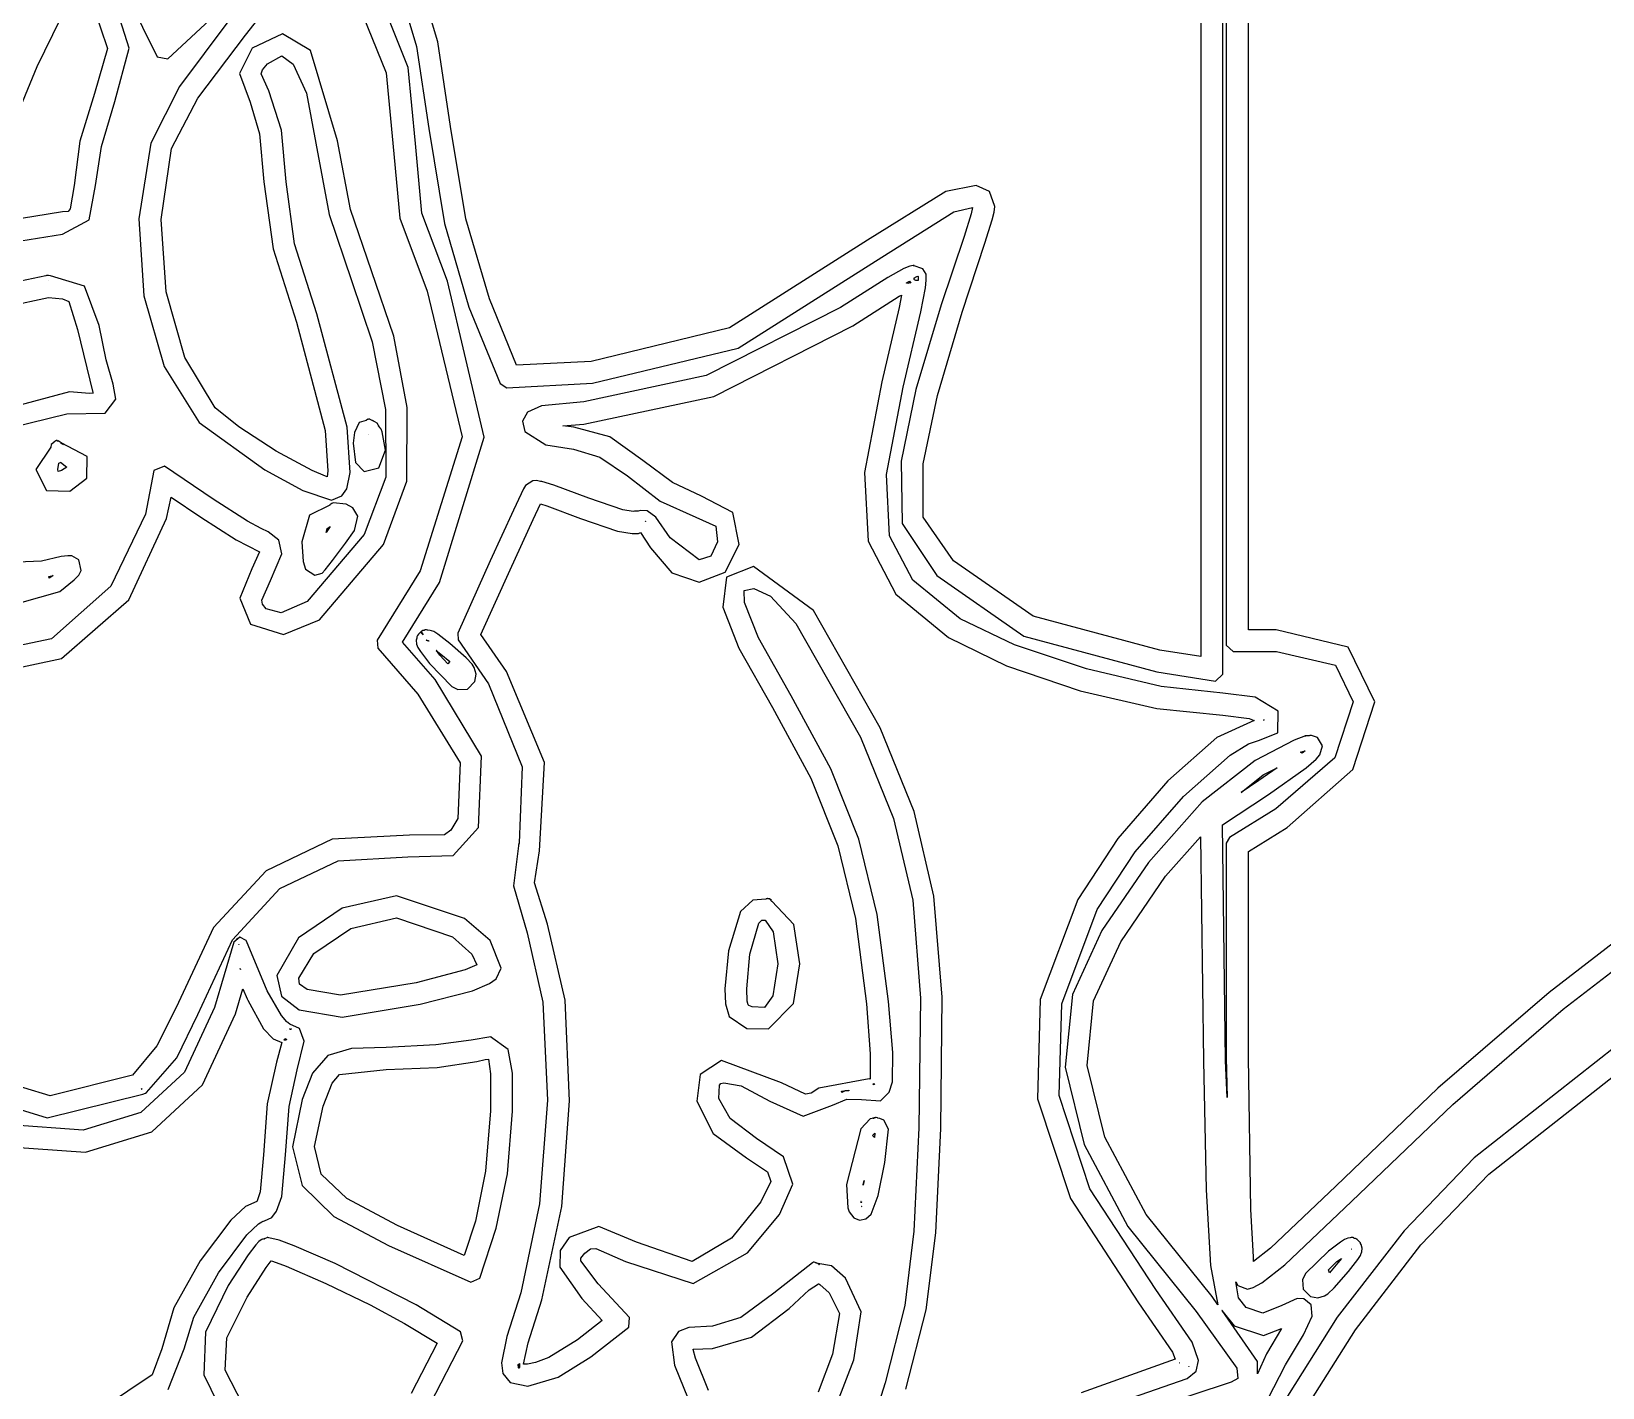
# Model space of a CAD drawing. Extents: x 23 to 528, y 384 to 592.
# Drawn here: x 460.96 to 479.75, y 461.23 to 477.46 of the extents above; entities that cross this region are included whole.
import ezdxf

# ---------------------------------------------------------------- set-up
doc = ezdxf.new("R2010")
doc.units = 0
doc.layers.get('0').update_dxf_attribs({"linetype": 'CONTINUOUS'})

msp = doc.modelspace()

# ---------------------------------------------------------------- linework, layer by layer
at = {"color": 0}
for p, q in [((474.955, 480.699), (474.945, 477.418)), ((475.209, 477.421), (475.216, 479.023)), ((462.019, 478.053), (462.46, 477.153)), ((463.515, 477.414), (464.058, 478.102)), ((465.818, 477.333), (465.603, 478.053)), ((462.125, 477.259), (461.934, 477.862)), ((464.866, 477.788), (465.201, 476.963)), ((465.462, 477.026), (465.109, 477.908)), ((465.367, 477.936), (465.561, 477.277)), ((461.024, 477.037), (461.303, 477.608)), ((461.698, 477.749), (461.864, 477.255)), ((462.587, 477.128), (463.091, 477.598)), ((463.317, 477.587), (462.728, 476.8)), ((475.248, 477.591), (475.248, 470.115)), ((475.513, 470.299), (475.513, 477.591)), ((462.947, 476.659), (463.515, 477.414)), ((463.959, 477.428), (463.596, 477.259)), ((464.294, 477.231), (463.959, 477.428)), ((474.945, 477.418), (474.945, 469.978)), ((475.209, 469.766), (475.209, 477.421)), ((461.864, 477.255), (461.712, 476.716)), ((461.955, 476.62), (462.125, 477.259)), ((463.596, 477.259), (463.444, 476.956)), ((464.615, 476.148), (464.294, 477.231)), ((465.561, 477.277), (465.709, 476.296)), ((465.97, 476.321), (465.818, 477.333)), ((460.738, 476.342), (461.024, 477.037)), ((462.46, 477.153), (462.587, 477.128)), ((463.719, 476.998), (463.779, 477.072)), ((463.779, 477.072), (463.949, 477.164)), ((463.949, 477.164), (464.086, 477.068)), ((464.086, 477.068), (464.245, 476.719)), ((465.55, 476.119), (465.462, 477.026)), ((463.444, 476.956), (463.571, 476.61)), ((463.705, 476.952), (463.719, 476.998)), ((463.797, 476.747), (463.705, 476.952)), ((465.201, 476.963), (465.279, 476.123)), ((461.712, 476.716), (461.536, 476.144)), ((462.728, 476.8), (462.382, 476.123)), ((462.633, 476.056), (462.947, 476.659)), ((463.945, 476.278), (463.797, 476.747)), ((464.245, 476.719), (464.358, 476.123)), ((461.793, 476.081), (461.955, 476.62)), ((463.571, 476.61), (463.684, 476.232)), ((464.002, 475.657), (463.945, 476.278)), ((465.709, 476.296), (465.896, 475.16)), ((466.154, 475.216), (465.97, 476.321)), ((461.536, 476.144), (461.465, 475.615)), ((461.723, 475.615), (461.793, 476.081)), ((462.382, 476.123), (462.241, 475.216)), ((463.684, 476.232), (463.737, 475.657)), ((464.358, 476.123), (464.517, 475.266)), ((464.774, 475.329), (464.615, 476.148)), ((465.279, 476.123), (465.363, 475.223)), ((465.624, 475.283), (465.55, 476.119)), ((462.509, 475.209), (462.633, 476.056)), ((461.465, 475.615), (461.419, 475.336)), ((461.645, 475.202), (461.723, 475.615)), ((463.737, 475.657), (463.846, 474.857)), ((464.104, 474.916), (464.002, 475.657)), ((471.893, 475.544), (470.958, 474.959)), ((472.257, 475.615), (471.893, 475.544)), ((472.415, 475.541), (472.257, 475.615)), ((472.482, 475.365), (472.415, 475.541)), ((461.419, 475.336), (461.395, 475.305)), ((465.025, 474.592), (464.774, 475.329)), ((471.988, 475.301), (472.214, 475.35)), ((472.214, 475.35), (472.197, 475.276)), ((472.472, 475.294), (472.482, 475.365)), ((461.327, 475.298), (460.664, 475.192)), ((461.395, 475.305), (461.327, 475.298)), ((461.327, 475.033), (461.645, 475.202)), ((462.241, 475.216), (462.301, 474.296)), ((462.569, 474.341), (462.509, 475.209)), ((464.517, 475.266), (464.785, 474.479)), ((465.363, 475.223), (465.688, 474.349)), ((465.931, 474.468), (465.624, 475.283)), ((465.896, 475.16), (466.189, 474.158)), ((466.436, 474.257), (466.154, 475.216)), ((471.128, 474.758), (471.988, 475.301)), ((472.197, 475.276), (472.112, 475.005)), ((472.362, 474.924), (472.447, 475.202)), ((472.447, 475.202), (472.472, 475.294)), ((460.731, 474.938), (461.327, 475.033)), ((470.958, 474.959), (469.307, 473.911)), ((472.112, 475.005), (471.84, 474.186)), ((463.846, 474.857), (464.125, 473.978)), ((464.368, 474.08), (464.104, 474.916)), ((469.41, 473.668), (471.128, 474.758)), ((472.091, 474.098), (472.362, 474.924)), ((465.289, 473.812), (465.025, 474.592)), ((471.392, 474.62), (471.202, 474.514)), ((471.463, 474.648), (471.392, 474.62)), ((471.505, 474.659), (471.463, 474.648)), ((471.512, 474.659), (471.505, 474.659)), ((471.505, 474.659), (471.516, 474.659)), ((471.618, 474.617), (471.505, 474.659)), ((471.516, 474.659), (471.512, 474.659)), ((471.657, 474.553), (471.618, 474.617)), ((461.126, 474.532), (460.597, 474.423)), ((461.137, 474.536), (461.126, 474.532)), ((461.144, 474.539), (461.137, 474.536)), ((461.148, 474.539), (461.144, 474.539)), ((461.151, 474.539), (461.148, 474.539)), ((461.155, 474.539), (461.151, 474.539)), ((461.158, 474.539), (461.155, 474.539)), ((461.155, 474.476), (461.155, 474.476)), ((461.155, 474.476), (461.155, 474.476)), ((461.183, 474.532), (461.158, 474.539)), ((461.589, 474.409), (461.183, 474.532)), ((461.765, 473.939), (461.589, 474.409)), ((464.785, 474.479), (465.032, 473.745)), ((466.372, 472.602), (465.931, 474.468)), ((471.202, 474.514), (470.634, 474.155)), ((471.424, 474.451), (471.459, 474.468)), ((471.424, 474.447), (471.424, 474.451)), ((471.452, 474.444), (471.424, 474.447)), ((471.456, 474.461), (471.452, 474.444)), ((471.477, 474.447), (471.456, 474.461)), ((471.459, 474.468), (471.477, 474.447)), ((471.512, 474.507), (471.547, 474.525)), ((471.519, 474.497), (471.512, 474.507)), ((471.512, 474.493), (471.519, 474.497)), ((471.519, 474.486), (471.512, 474.493)), ((471.519, 474.497), (471.519, 474.497)), ((471.519, 474.497), (471.519, 474.497)), ((471.519, 474.497), (471.519, 474.497)), ((471.537, 474.479), (471.519, 474.486)), ((471.558, 474.479), (471.537, 474.479)), ((471.547, 474.525), (471.558, 474.528)), ((471.558, 474.528), (471.562, 474.525)), ((471.562, 474.479), (471.558, 474.479)), ((471.562, 474.525), (471.562, 474.521)), ((471.562, 474.521), (471.562, 474.514)), ((471.562, 474.514), (471.562, 474.49)), ((471.562, 474.49), (471.562, 474.479)), ((471.593, 474.102), (471.65, 474.391)), ((471.65, 474.391), (471.66, 474.483)), ((471.657, 474.55), (471.657, 474.553)), ((471.66, 474.521), (471.657, 474.55)), ((471.66, 474.483), (471.66, 474.521)), ((460.678, 474.169), (461.158, 474.274)), ((461.158, 474.274), (461.327, 474.26)), ((461.327, 474.26), (461.402, 474.225)), ((461.402, 474.225), (461.507, 473.893)), ((462.301, 474.296), (462.545, 473.449)), ((462.792, 473.555), (462.569, 474.341)), ((465.688, 474.349), (466.108, 472.609)), ((466.757, 473.463), (466.436, 474.257)), ((470.782, 473.936), (471.336, 474.289)), ((471.364, 474.303), (471.336, 474.155)), ((471.336, 474.289), (471.364, 474.303)), ((471.84, 474.186), (471.537, 473.174)), ((464.732, 472.722), (464.368, 474.08)), ((466.189, 474.158), (466.563, 473.244)), ((470.634, 474.155), (469.025, 473.34)), ((471.336, 474.155), (471.128, 473.266)), ((471.382, 473.202), (471.593, 474.102)), ((471.794, 473.103), (472.091, 474.098)), ((461.507, 473.893), (461.691, 473.139)), ((461.85, 473.527), (461.765, 473.939)), ((464.125, 473.978), (464.471, 472.683)), ((465.451, 472.959), (465.289, 473.812)), ((469.307, 473.911), (467.653, 473.509)), ((469.12, 473.089), (470.782, 473.936)), ((465.032, 473.745), (465.19, 472.934)), ((467.667, 473.248), (469.41, 473.668)), ((461.934, 473.237), (461.85, 473.527)), ((462.545, 473.449), (462.964, 472.779)), ((463.155, 472.955), (462.792, 473.555)), ((467.653, 473.509), (466.757, 473.463)), ((466.644, 473.195), (467.667, 473.248)), ((469.025, 473.34), (467.565, 473.026)), ((471.128, 473.266), (470.92, 472.179)), ((461.412, 473.146), (460.537, 472.913)), ((461.649, 473.124), (461.412, 473.146)), ((461.694, 473.128), (461.649, 473.124)), ((461.691, 473.139), (461.694, 473.128)), ((461.966, 473.057), (461.934, 473.237)), ((466.563, 473.244), (466.644, 473.195)), ((467.565, 472.761), (469.12, 473.089)), ((471.184, 472.158), (471.382, 473.202)), ((471.537, 473.174), (471.361, 472.317)), ((471.622, 472.285), (471.794, 473.103)), ((460.714, 472.719), (461.38, 472.881)), ((461.38, 472.881), (461.836, 472.892)), ((461.836, 472.892), (461.966, 473.057)), ((463.437, 472.726), (463.155, 472.955)), ((465.19, 472.934), (465.197, 472.123)), ((465.448, 472.077), (465.451, 472.959)), ((466.891, 472.902), (466.831, 472.796)), ((467.057, 472.98), (466.891, 472.902)), ((467.565, 473.026), (467.057, 472.98)), ((462.964, 472.779), (463.748, 472.211)), ((463.882, 472.436), (463.437, 472.726)), ((464.471, 472.683), (464.502, 472.2)), ((464.767, 472.182), (464.732, 472.722)), ((464.876, 472.779), (464.82, 472.659)), ((464.958, 472.803), (464.876, 472.779)), ((464.979, 472.817), (464.958, 472.803)), ((464.993, 472.817), (464.979, 472.814)), ((464.979, 472.814), (464.979, 472.817)), ((464.993, 472.821), (464.993, 472.817)), ((464.996, 472.821), (464.993, 472.821)), ((465, 472.817), (464.996, 472.821)), ((465, 472.817), (465, 472.821)), ((465, 472.821), (465, 472.817)), ((465.032, 472.803), (465, 472.817)), ((465.053, 472.793), (465.032, 472.803)), ((465.092, 472.772), (465.035, 472.803)), ((465.035, 472.803), (465.053, 472.793)), ((465.123, 472.715), (465.092, 472.772)), ((465.138, 472.701), (465.102, 472.74)), ((465.102, 472.74), (465.123, 472.715)), ((465.152, 472.669), (465.138, 472.701)), ((466.831, 472.796), (466.859, 472.673)), ((467.314, 472.74), (467.565, 472.761)), ((467.445, 472.722), (467.314, 472.74)), ((467.875, 472.606), (467.445, 472.722)), ((461.193, 472.514), (461.186, 472.482)), ((461.222, 472.539), (461.193, 472.514)), ((461.246, 472.56), (461.222, 472.542)), ((461.222, 472.542), (461.222, 472.539)), ((461.25, 472.563), (461.246, 472.56)), ((461.246, 472.56), (461.246, 472.56)), ((461.253, 472.563), (461.25, 472.563)), ((461.26, 472.563), (461.253, 472.563)), ((461.275, 472.553), (461.26, 472.563)), ((461.31, 472.535), (461.275, 472.56)), ((461.275, 472.56), (461.275, 472.553)), ((461.306, 472.532), (461.338, 472.514)), ((461.338, 472.514), (461.306, 472.532)), ((461.624, 472.373), (461.31, 472.535)), ((464.82, 472.659), (464.806, 472.532)), ((464.806, 472.532), (464.834, 472.299)), ((464.982, 472.641), (464.982, 472.638)), ((464.982, 472.638), (464.982, 472.641)), ((464.993, 472.638), (464.993, 472.638)), ((465.152, 472.666), (465.152, 472.669)), ((465.19, 472.447), (465.152, 472.666)), ((466.108, 472.609), (465.607, 471.004)), ((465.836, 470.863), (466.372, 472.602)), ((466.859, 472.673), (467.11, 472.511)), ((467.11, 472.511), (467.441, 472.458)), ((468.27, 472.324), (467.875, 472.606)), ((461.186, 472.482), (461.01, 472.218)), ((461.303, 472.306), (461.38, 472.246)), ((461.303, 472.302), (461.303, 472.306)), ((461.617, 472.112), (461.624, 472.373)), ((464.312, 472.204), (463.882, 472.436)), ((465.113, 472.235), (465.19, 472.447)), ((467.441, 472.458), (467.755, 472.366)), ((467.755, 472.366), (468.087, 472.14)), ((468.623, 472.063), (468.27, 472.324)), ((471.361, 472.317), (471.371, 471.572)), ((461.01, 472.218), (461.137, 471.967)), ((461.271, 472.218), (461.285, 472.292)), ((461.275, 472.193), (461.271, 472.218)), ((461.317, 472.204), (461.275, 472.193)), ((461.285, 472.292), (461.303, 472.302)), ((461.38, 472.246), (461.317, 472.204)), ((462.421, 472.204), (462.319, 471.682)), ((462.548, 472.257), (462.421, 472.204)), ((463.13, 471.861), (462.548, 472.257)), ((463.748, 472.211), (464.203, 471.967)), ((464.474, 472.137), (464.312, 472.204)), ((464.492, 472.13), (464.474, 472.137)), ((464.502, 472.2), (464.492, 472.13)), ((464.728, 471.985), (464.767, 472.182)), ((464.834, 472.299), (464.936, 472.193)), ((464.936, 472.193), (465.113, 472.235)), ((465.197, 472.123), (464.936, 471.438)), ((468.087, 472.14), (468.478, 471.837)), ((470.92, 472.179), (470.965, 471.361)), ((471.219, 471.424), (471.184, 472.158)), ((471.622, 471.646), (471.622, 472.285)), ((461.137, 471.967), (461.416, 471.957)), ((461.416, 471.957), (461.617, 472.112)), ((464.203, 471.967), (464.545, 471.851)), ((464.668, 471.9), (464.728, 471.985)), ((465.169, 471.318), (465.448, 472.077)), ((466.841, 471.985), (466.813, 471.925)), ((466.866, 472.027), (466.841, 471.985)), ((466.954, 472.08), (466.866, 472.027)), ((466.997, 472.084), (466.954, 472.08)), ((467.046, 472.073), (466.997, 472.084)), ((467.05, 472.073), (467.046, 472.073)), ((467.06, 472.073), (467.05, 472.073)), ((467.205, 472.031), (467.06, 472.073)), ((467.625, 471.872), (467.205, 472.031)), ((468.972, 471.897), (468.623, 472.063)), ((462.573, 471.629), (462.626, 471.886)), ((462.626, 471.886), (462.982, 471.646)), ((463.539, 471.6), (463.13, 471.861)), ((464.524, 471.791), (464.28, 471.671)), ((464.548, 471.809), (464.524, 471.794)), ((464.524, 471.794), (464.524, 471.791)), ((464.545, 471.851), (464.668, 471.9)), ((464.559, 471.812), (464.548, 471.809)), ((464.548, 471.809), (464.548, 471.809)), ((464.566, 471.816), (464.559, 471.812)), ((464.559, 471.812), (464.559, 471.812)), ((464.721, 471.801), (464.566, 471.816)), ((464.802, 471.759), (464.721, 471.801)), ((464.862, 471.657), (464.802, 471.759)), ((466.813, 471.925), (466.721, 471.731)), ((466.958, 471.618), (467.046, 471.805)), ((467.046, 471.805), (467.12, 471.78)), ((467.12, 471.78), (467.522, 471.629)), ((468.03, 471.734), (467.625, 471.872)), ((468.478, 471.837), (468.905, 471.646)), ((469.346, 471.703), (468.972, 471.897)), ((462.319, 471.682), (461.906, 470.821)), ((462.121, 470.658), (462.573, 471.629)), ((462.982, 471.646), (463.405, 471.375)), ((463.702, 471.512), (463.539, 471.6)), ((464.28, 471.671), (464.189, 471.353)), ((464.82, 471.488), (464.862, 471.657)), ((466.721, 471.731), (466.443, 471.124)), ((466.683, 471.015), (466.958, 471.618)), ((467.522, 471.629), (467.967, 471.48)), ((468.154, 471.713), (468.03, 471.734)), ((468.171, 471.717), (468.154, 471.713)), ((468.175, 471.717), (468.171, 471.717)), ((468.178, 471.717), (468.175, 471.717)), ((468.193, 471.72), (468.178, 471.717)), ((468.207, 471.717), (468.193, 471.72)), ((468.214, 471.717), (468.207, 471.717)), ((468.242, 471.727), (468.214, 471.717)), ((468.32, 471.724), (468.242, 471.727)), ((468.298, 471.597), (468.302, 471.6)), ((468.302, 471.593), (468.298, 471.597)), ((468.302, 471.6), (468.302, 471.593)), ((468.425, 471.646), (468.32, 471.724)), ((468.595, 471.399), (468.425, 471.646)), ((468.905, 471.646), (469.142, 471.537)), ((469.42, 471.318), (469.346, 471.703)), ((471.371, 471.572), (471.787, 470.948)), ((471.985, 471.124), (471.622, 471.646)), ((463.405, 471.375), (463.684, 471.23)), ((463.786, 471.47), (463.702, 471.512)), ((463.917, 471.371), (463.786, 471.47)), ((463.952, 471.209), (463.917, 471.371)), ((464.936, 471.438), (464.256, 470.637)), ((464.481, 471.463), (464.495, 471.512)), ((464.506, 471.498), (464.481, 471.463)), ((464.495, 471.512), (464.531, 471.533)), ((464.531, 471.533), (464.506, 471.498)), ((464.714, 471.336), (464.82, 471.488)), ((467.967, 471.48), (468.14, 471.452)), ((468.14, 471.452), (468.217, 471.452)), ((468.217, 471.452), (468.242, 471.463)), ((468.242, 471.463), (468.362, 471.279)), ((468.944, 471.135), (468.595, 471.399)), ((469.142, 471.537), (469.163, 471.353)), ((471.498, 470.891), (471.219, 471.424)), ((461.391, 471.184), (461.31, 471.174)), ((461.437, 471.184), (461.391, 471.184)), ((461.522, 471.135), (461.437, 471.184)), ((463.684, 471.23), (463.592, 471.029)), ((463.815, 470.888), (463.952, 471.209)), ((464.189, 471.353), (464.206, 471.117)), ((464.4, 470.419), (465.169, 471.318)), ((464.559, 471.128), (464.714, 471.336)), ((468.362, 471.279), (468.616, 470.98)), ((469.082, 471.181), (468.944, 471.135)), ((469.163, 471.353), (469.082, 471.181)), ((469.254, 470.99), (469.42, 471.318)), ((470.965, 471.361), (471.297, 470.725)), ((461.077, 471.121), (460.693, 471.103)), ((461.31, 471.174), (461.077, 471.121)), ((461.55, 471.008), (461.522, 471.135)), ((461.522, 470.951), (461.55, 471.008)), ((461.55, 471.008), (461.55, 471.008)), ((463.592, 471.029), (463.448, 470.676)), ((464.206, 471.117), (464.234, 471.025)), ((464.234, 471.025), (464.344, 470.951)), ((464.435, 470.976), (464.471, 471.015)), ((464.471, 471.015), (464.559, 471.128)), ((465.607, 471.004), (465.092, 470.175)), ((466.443, 471.124), (466.055, 470.26)), ((466.333, 470.242), (466.683, 471.015)), ((469.593, 471.057), (469.272, 470.927)), ((470.309, 470.531), (469.593, 471.057)), ((472.937, 470.461), (471.985, 471.124)), ((461.165, 470.937), (461.215, 470.948)), ((461.169, 470.916), (461.165, 470.937)), ((461.176, 470.92), (461.169, 470.916)), ((461.215, 470.948), (461.176, 470.92)), ((461.906, 470.821), (461.197, 470.189)), ((461.296, 470.757), (461.465, 470.895)), ((461.465, 470.895), (461.522, 470.951)), ((463.712, 470.655), (463.815, 470.888)), ((464.344, 470.951), (464.435, 470.976)), ((465.395, 470.15), (465.836, 470.863)), ((468.616, 470.98), (468.944, 470.87)), ((468.944, 470.87), (469.254, 470.99)), ((469.272, 470.927), (469.226, 470.57)), ((472.066, 470.429), (471.498, 470.891)), ((471.787, 470.948), (472.828, 470.221)), ((460.393, 470.5), (461.296, 470.757)), ((461.317, 469.956), (462.121, 470.658)), ((463.448, 470.676), (463.575, 470.366)), ((463.719, 470.606), (463.712, 470.655)), ((464.256, 470.637), (463.942, 470.503)), ((469.48, 470.768), (469.597, 470.793)), ((469.484, 470.627), (469.48, 470.768)), ((469.653, 470.203), (469.484, 470.627)), ((469.597, 470.793), (469.798, 470.701)), ((469.798, 470.701), (470.101, 470.373)), ((471.297, 470.725), (471.925, 470.207)), ((463.762, 470.549), (463.719, 470.606)), ((463.942, 470.503), (463.762, 470.549)), ((469.226, 470.57), (469.417, 470.08)), ((471.11, 469.127), (470.309, 470.531)), ((472.715, 470.119), (472.066, 470.429)), ((474.454, 470.055), (472.937, 470.461)), ((463.575, 470.366), (463.97, 470.242)), ((463.97, 470.242), (464.4, 470.419)), ((465.586, 470.246), (465.575, 470.232)), ((465.589, 470.249), (465.586, 470.246)), ((465.586, 470.246), (465.586, 470.246)), ((465.596, 470.26), (465.589, 470.249)), ((465.61, 470.27), (465.596, 470.26)), ((465.617, 470.277), (465.61, 470.27)), ((465.61, 470.27), (465.617, 470.274)), ((465.635, 470.246), (465.61, 470.27)), ((465.621, 470.277), (465.617, 470.277)), ((465.617, 470.277), (465.617, 470.277)), ((465.617, 470.277), (465.617, 470.277)), ((465.617, 470.277), (465.617, 470.277)), ((465.617, 470.274), (465.642, 470.239)), ((465.624, 470.281), (465.621, 470.281)), ((465.621, 470.281), (465.621, 470.277)), ((465.638, 470.292), (465.624, 470.281)), ((465.624, 470.281), (465.624, 470.281)), ((465.642, 470.239), (465.635, 470.246)), ((465.635, 470.246), (465.635, 470.246)), ((465.653, 470.292), (465.638, 470.292)), ((465.667, 470.299), (465.653, 470.292)), ((465.674, 470.299), (465.667, 470.299)), ((465.681, 470.299), (465.674, 470.299)), ((465.695, 470.295), (465.681, 470.299)), ((465.698, 470.295), (465.695, 470.295)), ((465.727, 470.292), (465.698, 470.295)), ((465.741, 470.288), (465.727, 470.292)), ((465.769, 470.277), (465.741, 470.288)), ((465.741, 470.288), (465.741, 470.288)), ((465.818, 470.246), (465.769, 470.277)), ((465.959, 470.136), (465.818, 470.246)), ((466.055, 470.26), (466.062, 470.179)), ((466.64, 469.798), (466.333, 470.242)), ((470.101, 470.373), (470.874, 469.015)), ((475.844, 470.299), (475.513, 470.299)), ((476.705, 470.091), (475.844, 470.299)), ((461.197, 470.189), (460.446, 470.034)), ((465.092, 470.175), (465.099, 470.08)), ((465.099, 470.08), (465.578, 469.53)), ((465.787, 469.706), (465.395, 470.15)), ((465.564, 470.2), (465.557, 470.175)), ((465.557, 470.175), (465.561, 470.126)), ((465.561, 470.126), (465.578, 470.087)), ((465.575, 470.232), (465.564, 470.214)), ((465.564, 470.214), (465.564, 470.207)), ((465.564, 470.207), (465.564, 470.2)), ((465.578, 470.087), (465.61, 470.038)), ((465.677, 470.172), (465.681, 470.175)), ((465.681, 470.172), (465.677, 470.172)), ((465.681, 470.175), (465.681, 470.172)), ((465.681, 470.175), (465.688, 470.175)), ((465.684, 470.175), (465.681, 470.175)), ((465.684, 470.172), (465.684, 470.175)), ((465.691, 470.172), (465.684, 470.172)), ((465.688, 470.175), (465.691, 470.175)), ((465.691, 470.175), (465.691, 470.172)), ((465.691, 470.172), (465.705, 470.172)), ((465.691, 470.168), (465.691, 470.172)), ((465.691, 470.172), (465.691, 470.172)), ((465.695, 470.168), (465.691, 470.168)), ((465.709, 470.161), (465.695, 470.168)), ((465.705, 470.172), (465.709, 470.161)), ((465.797, 470.052), (465.854, 470.009)), ((465.801, 470.052), (465.797, 470.052)), ((465.84, 469.995), (465.801, 470.052)), ((466.157, 469.964), (465.959, 470.136)), ((466.062, 470.179), (466.422, 469.653)), ((469.417, 470.08), (469.819, 469.371)), ((470.045, 469.508), (469.653, 470.203)), ((471.925, 470.207), (472.62, 469.868)), ((473.576, 469.833), (472.715, 470.119)), ((472.828, 470.221), (474.416, 469.794)), ((474.945, 469.978), (474.454, 470.055)), ((475.248, 470.115), (475.333, 470.038)), ((477.026, 469.438), (476.705, 470.091)), ((460.442, 469.769), (461.317, 469.956)), ((465.61, 470.038), (465.716, 469.896)), ((465.716, 469.896), (465.984, 469.621)), ((465.938, 469.893), (465.84, 469.995)), ((465.854, 470.009), (465.959, 469.918)), ((465.959, 469.918), (465.938, 469.893)), ((466.228, 469.889), (466.157, 469.964)), ((466.252, 469.847), (466.228, 469.889)), ((472.62, 469.868), (473.502, 469.568)), ((475.333, 470.038), (475.848, 470.038)), ((475.848, 470.038), (476.557, 469.875)), ((476.557, 469.875), (476.765, 469.438)), ((466.34, 468.785), (465.787, 469.706)), ((466.171, 469.59), (466.259, 469.681)), ((466.277, 469.769), (466.252, 469.847)), ((466.259, 469.681), (466.277, 469.769)), ((467.092, 468.711), (466.64, 469.798)), ((474.468, 469.621), (473.576, 469.833)), ((474.416, 469.794), (475.118, 469.685)), ((475.118, 469.685), (475.209, 469.766)), ((465.578, 469.53), (466.083, 468.708)), ((465.984, 469.621), (466.058, 469.586)), ((466.058, 469.586), (466.171, 469.59)), ((466.422, 469.653), (466.824, 468.658)), ((470.517, 468.637), (470.045, 469.508)), ((473.502, 469.568), (474.419, 469.357)), ((475.209, 469.54), (474.468, 469.621)), ((475.594, 469.491), (475.209, 469.54)), ((475.869, 469.325), (475.594, 469.491)), ((469.819, 469.371), (470.277, 468.524)), ((474.419, 469.357), (475.209, 469.279)), ((475.865, 469.067), (475.869, 469.325)), ((476.765, 469.438), (476.546, 468.768)), ((476.762, 468.626), (477.026, 469.438)), ((471.516, 468.126), (471.11, 469.127)), ((475.583, 469.212), (475.135, 469.011)), ((475.209, 469.279), (475.523, 469.237)), ((475.523, 469.237), (475.583, 469.212)), ((475.696, 469.219), (475.693, 469.219)), ((475.693, 469.219), (475.696, 469.219)), ((475.696, 469.223), (475.7, 469.219)), ((475.696, 469.219), (475.7, 469.223)), ((475.7, 469.223), (475.696, 469.223)), ((475.7, 469.219), (475.696, 469.219)), ((470.874, 469.015), (471.269, 468.041)), ((475.135, 469.011), (474.55, 468.492)), ((475.294, 468.799), (475.513, 468.933)), ((475.513, 468.933), (475.636, 468.976)), ((476.059, 468.979), (475.594, 468.736)), ((475.636, 468.976), (475.865, 469.067)), ((476.197, 469.029), (476.059, 468.979)), ((476.194, 469.029), (476.201, 469.029)), ((476.201, 469.029), (476.194, 469.029)), ((476.239, 469.032), (476.197, 469.029)), ((476.25, 469.036), (476.239, 469.032)), ((476.254, 469.036), (476.25, 469.036)), ((476.261, 469.036), (476.254, 469.036)), ((476.264, 469.036), (476.261, 469.036)), ((476.268, 469.036), (476.264, 469.036)), ((476.338, 469.011), (476.268, 469.036)), ((476.398, 468.912), (476.338, 469.011)), ((466.302, 467.935), (466.34, 468.785)), ((474.737, 468.305), (475.294, 468.799)), ((475.594, 468.736), (474.959, 468.242)), ((476.546, 468.768), (475.841, 468.157)), ((476.137, 468.835), (476.194, 468.852)), ((476.155, 468.824), (476.137, 468.835)), ((476.194, 468.852), (476.155, 468.824)), ((476.204, 468.648), (476.324, 468.753)), ((476.324, 468.753), (476.366, 468.803)), ((476.366, 468.803), (476.398, 468.912)), ((466.083, 468.708), (466.055, 468.041)), ((466.824, 468.658), (466.789, 467.752)), ((467.035, 467.656), (467.092, 468.711)), ((470.852, 467.794), (470.517, 468.637)), ((475.425, 468.351), (475.689, 468.563)), ((475.858, 468.648), (475.64, 468.496)), ((475.689, 468.563), (475.858, 468.648)), ((475.753, 468.33), (476.204, 468.648)), ((475.978, 467.935), (476.762, 468.626)), ((470.277, 468.524), (470.602, 467.713)), ((474.55, 468.492), (473.95, 467.801)), ((475.64, 468.496), (475.425, 468.351)), ((474.158, 467.642), (474.737, 468.305)), ((474.959, 468.242), (474.317, 467.515)), ((475.202, 467.967), (475.753, 468.33)), ((466.055, 468.041), (465.974, 467.903)), ((471.269, 468.041), (471.498, 467.064)), ((471.752, 467.11), (471.516, 468.126)), ((475.841, 468.157), (475.287, 467.815)), ((465.48, 467.843), (464.555, 467.794)), ((465.896, 467.847), (465.48, 467.843)), ((465.974, 467.903), (465.896, 467.847)), ((466.002, 467.6), (466.302, 467.935)), ((473.95, 467.801), (473.474, 467.074)), ((474.521, 467.353), (474.941, 467.822)), ((474.941, 467.822), (474.976, 465.141)), ((475.241, 465.145), (475.202, 467.967)), ((475.287, 467.815), (475.248, 467.745)), ((475.513, 467.646), (475.978, 467.935)), ((464.555, 467.794), (463.762, 467.416)), ((466.781, 467.713), (466.721, 467.237)), ((466.785, 467.734), (466.781, 467.723)), ((466.781, 467.723), (466.781, 467.713)), ((466.789, 467.741), (466.785, 467.734)), ((466.789, 467.752), (466.789, 467.745)), ((466.789, 467.745), (466.789, 467.745)), ((466.789, 467.745), (466.789, 467.741)), ((466.789, 467.741), (466.789, 467.745)), ((466.789, 467.745), (466.789, 467.741)), ((466.972, 467.272), (467.035, 467.656)), ((470.602, 467.713), (470.814, 466.845)), ((471.071, 466.894), (470.852, 467.794)), ((473.706, 466.951), (474.158, 467.642)), ((475.248, 467.745), (475.248, 465.18)), ((475.513, 465.18), (475.513, 467.646)), ((463.927, 467.205), (464.626, 467.536)), ((464.626, 467.536), (465.459, 467.582)), ((465.459, 467.582), (466.002, 467.6)), ((474.317, 467.515), (473.759, 466.7)), ((463.762, 467.416), (463.134, 466.736)), ((466.721, 467.237), (466.887, 466.672)), ((467.127, 466.778), (466.972, 467.272)), ((473.989, 466.566), (474.521, 467.353)), ((463.359, 466.591), (463.927, 467.205)), ((465.324, 467.117), (464.672, 466.968)), ((466.136, 466.845), (465.324, 467.117)), ((469.586, 467.064), (469.438, 466.93)), ((469.741, 467.078), (469.586, 467.064)), ((469.745, 467.081), (469.741, 467.078)), ((469.741, 467.078), (469.741, 467.078)), ((469.752, 467.081), (469.745, 467.081)), ((469.755, 467.085), (469.752, 467.081)), ((469.759, 467.085), (469.755, 467.085)), ((469.769, 467.081), (469.759, 467.085)), ((469.78, 467.081), (469.769, 467.081)), ((469.784, 467.081), (469.78, 467.081)), ((469.787, 467.081), (469.784, 467.081)), ((469.798, 467.074), (469.787, 467.081)), ((469.787, 467.081), (469.787, 467.081)), ((469.794, 467.074), (469.787, 467.078)), ((469.787, 467.078), (469.798, 467.074)), ((469.805, 467.06), (469.794, 467.074)), ((469.798, 467.074), (469.808, 467.064)), ((469.801, 467.071), (469.798, 467.074)), ((469.808, 467.064), (469.801, 467.071)), ((469.805, 467.057), (469.805, 467.06)), ((469.805, 467.06), (469.805, 467.06)), ((469.812, 467.05), (469.805, 467.057)), ((470.076, 466.774), (469.812, 467.053)), ((469.812, 467.053), (469.812, 467.05)), ((471.498, 467.064), (471.59, 465.892)), ((471.851, 465.903), (471.752, 467.11)), ((473.474, 467.074), (473.022, 465.875)), ((464.672, 466.968), (464.15, 466.612)), ((469.438, 466.93), (469.293, 466.457)), ((471.209, 465.85), (471.071, 466.894)), ((473.28, 465.822), (473.706, 466.951)), ((480.416, 466.968), (479.111, 465.959)), ((463.134, 466.736), (462.686, 465.78)), ((464.333, 466.425), (464.778, 466.725)), ((464.778, 466.725), (465.324, 466.852)), ((465.324, 466.852), (465.991, 466.626)), ((466.443, 466.58), (466.136, 466.845)), ((466.887, 466.672), (467.074, 465.843)), ((467.339, 465.868), (467.127, 466.778)), ((469.551, 466.418), (469.657, 466.789)), ((469.657, 466.789), (469.692, 466.824)), ((469.692, 466.824), (469.731, 466.824)), ((469.731, 466.824), (469.829, 466.686)), ((469.829, 466.686), (469.886, 466.302)), ((470.147, 466.302), (470.076, 466.774)), ((470.814, 466.845), (470.944, 465.825)), ((473.759, 466.7), (473.41, 465.935)), ((479.28, 465.758), (480.572, 466.757)), ((462.947, 465.698), (463.359, 466.591)), ((463.377, 466.563), (463.144, 465.78)), ((463.448, 466.623), (463.377, 466.563)), ((463.451, 466.623), (463.412, 466.602)), ((463.412, 466.602), (463.451, 466.623)), ((463.437, 466.534), (463.437, 466.531)), ((463.437, 466.531), (463.437, 466.534)), ((463.437, 466.531), (463.437, 466.531)), ((463.525, 466.58), (463.448, 466.623)), ((463.529, 466.573), (463.525, 466.58)), ((463.776, 465.981), (463.529, 466.573)), ((463.529, 466.573), (463.529, 466.573)), ((464.15, 466.612), (463.892, 466.164)), ((465.991, 466.626), (466.224, 466.418)), ((466.573, 466.249), (466.443, 466.58)), ((473.661, 465.861), (473.989, 466.566)), ((464.153, 466.132), (464.333, 466.425)), ((466.224, 466.418), (466.284, 466.291)), ((469.293, 466.457), (469.251, 466.002)), ((469.512, 466.002), (469.551, 466.418)), ((469.886, 466.302), (469.826, 465.921)), ((470.073, 465.829), (470.147, 466.302)), ((463.451, 466.245), (463.455, 466.235)), ((463.451, 466.242), (463.451, 466.245)), ((463.455, 466.238), (463.451, 466.242)), ((463.455, 466.235), (463.455, 466.238)), ((463.892, 466.164), (463.945, 465.917)), ((464.164, 466.058), (464.153, 466.132)), ((466.146, 466.231), (465.557, 466.076)), ((466.284, 466.291), (466.146, 466.231)), ((466.436, 466.069), (466.513, 466.122)), ((466.513, 466.122), (466.573, 466.249)), ((463.395, 465.705), (463.483, 466.002)), ((463.483, 466.002), (463.536, 465.882)), ((463.945, 465.684), (463.776, 465.981)), ((463.945, 465.917), (464.157, 465.751)), ((464.256, 465.995), (464.164, 466.058)), ((464.654, 465.928), (464.256, 465.995)), ((465.557, 466.076), (464.654, 465.928)), ((465.607, 465.818), (466.231, 465.981)), ((466.231, 465.981), (466.436, 466.069)), ((469.251, 466.002), (469.258, 465.822)), ((469.519, 465.854), (469.512, 466.002)), ((469.826, 465.921), (469.724, 465.78)), ((473.41, 465.935), (473.322, 465.067)), ((479.111, 465.959), (477.781, 464.813)), ((462.686, 465.78), (462.456, 465.321)), ((463.144, 465.78), (462.788, 465.007)), ((463.536, 465.882), (463.543, 465.868)), ((463.543, 465.868), (463.733, 465.526)), ((464.157, 465.751), (464.672, 465.663)), ((464.672, 465.663), (465.607, 465.818)), ((467.074, 465.843), (467.127, 464.672)), ((467.392, 464.665), (467.339, 465.868)), ((469.258, 465.822), (469.304, 465.674)), ((469.53, 465.811), (469.519, 465.854)), ((469.537, 465.804), (469.53, 465.811)), ((469.53, 465.811), (469.53, 465.811)), ((469.579, 465.787), (469.537, 465.804)), ((469.724, 465.78), (469.579, 465.787)), ((469.773, 465.526), (470.073, 465.829)), ((470.944, 465.825), (470.99, 465.226)), ((471.258, 465.243), (471.209, 465.85)), ((471.59, 465.892), (471.572, 464.34)), ((471.833, 464.333), (471.851, 465.903)), ((473.022, 465.875), (472.99, 464.689)), ((473.251, 464.728), (473.28, 465.822)), ((473.583, 465.085), (473.661, 465.861)), ((477.957, 464.619), (479.28, 465.758)), ((480.497, 465.78), (478.215, 463.98)), ((462.693, 465.176), (462.947, 465.698)), ((463, 464.855), (463.395, 465.705)), ((464.012, 465.607), (463.945, 465.684)), ((464.026, 465.6), (464.012, 465.607)), ((464.026, 465.596), (464.026, 465.6)), ((464.047, 465.582), (464.026, 465.596)), ((464.164, 465.529), (464.047, 465.582)), ((469.304, 465.674), (469.515, 465.529)), ((478.391, 463.786), (480.649, 465.564)), ((463.733, 465.526), (463.846, 465.406)), ((463.846, 465.406), (463.952, 465.363)), ((463.952, 465.363), (463.889, 465.127)), ((463.977, 465.391), (463.987, 465.409)), ((463.998, 465.391), (463.977, 465.391)), ((463.987, 465.409), (464.005, 465.402)), ((464.009, 465.399), (463.998, 465.391)), ((464.005, 465.402), (464.009, 465.399)), ((464.012, 465.501), (464.009, 465.501)), ((464.009, 465.501), (464.012, 465.501)), ((464.012, 465.501), (464.012, 465.501)), ((464.047, 465.518), (464.054, 465.529)), ((464.062, 465.515), (464.047, 465.518)), ((464.054, 465.529), (464.062, 465.515)), ((464.136, 465.035), (464.217, 465.377)), ((464.217, 465.377), (464.164, 465.529)), ((466.217, 465.388), (465.794, 465.332)), ((466.45, 465.427), (466.217, 465.388)), ((466.658, 465.279), (466.446, 465.427)), ((466.446, 465.427), (466.45, 465.427)), ((466.45, 465.427), (466.457, 465.427)), ((466.457, 465.427), (466.45, 465.427)), ((469.515, 465.529), (469.773, 465.526)), ((462.456, 465.321), (462.164, 464.972)), ((462.333, 464.764), (462.693, 465.176)), ((464.502, 465.205), (464.316, 464.993)), ((464.785, 465.289), (464.502, 465.205)), ((465.201, 465.3), (464.785, 465.289)), ((465.794, 465.332), (465.201, 465.3)), ((466.711, 464.996), (466.658, 465.279)), ((470.99, 465.226), (470.99, 464.926)), ((471.255, 464.891), (471.258, 465.243)), ((475.248, 465.18), (475.259, 464.704)), ((475.541, 463.363), (475.513, 465.18)), ((461.179, 464.725), (459.867, 465.116)), ((462.788, 465.007), (462.266, 464.524)), ((463.889, 465.127), (463.776, 464.626)), ((464.04, 464.594), (464.136, 465.035)), ((464.316, 464.993), (464.196, 464.679)), ((464.552, 464.873), (464.64, 464.979)), ((464.64, 464.979), (465.201, 465.039)), ((465.201, 465.039), (465.811, 465.063)), ((465.811, 465.063), (466.284, 465.134)), ((466.284, 465.134), (466.383, 465.159)), ((466.383, 465.159), (466.422, 465.162)), ((466.422, 465.162), (466.446, 464.986)), ((466.446, 464.986), (466.446, 464.545)), ((466.711, 464.538), (466.711, 464.996)), ((468.955, 464.979), (468.916, 464.658)), ((469.209, 465.145), (468.955, 464.979)), ((469.928, 464.88), (469.209, 465.145)), ((473.322, 465.067), (473.548, 464.139)), ((473.795, 464.227), (473.583, 465.085)), ((474.976, 465.141), (475.008, 463.599)), ((475.259, 464.704), (475.241, 465.145)), ((459.751, 464.884), (461.144, 464.46)), ((462.164, 464.972), (461.179, 464.725)), ((462.269, 464.802), (462.28, 464.809)), ((462.273, 464.802), (462.269, 464.802)), ((462.28, 464.809), (462.273, 464.802)), ((462.396, 464.294), (463, 464.855)), ((464.446, 464.598), (464.552, 464.873)), ((469.177, 464.693), (469.187, 464.852)), ((469.187, 464.852), (469.202, 464.869)), ((469.202, 464.869), (469.24, 464.88)), ((469.24, 464.88), (469.445, 464.841)), ((469.445, 464.841), (469.787, 464.661)), ((470.214, 464.742), (469.928, 464.88)), ((470.373, 464.813), (470.281, 464.753)), ((470.976, 464.926), (470.373, 464.813)), ((470.644, 464.778), (470.733, 464.792)), ((470.733, 464.792), (470.733, 464.781)), ((470.99, 464.922), (470.976, 464.926)), ((470.99, 464.926), (470.99, 464.922)), ((471.025, 464.859), (471.032, 464.869)), ((471.036, 464.855), (471.025, 464.859)), ((471.032, 464.869), (471.039, 464.862)), ((471.039, 464.862), (471.036, 464.855)), ((471.036, 464.855), (471.036, 464.855)), ((471.216, 464.767), (471.255, 464.891)), ((477.781, 464.813), (476.56, 463.642)), ((461.144, 464.46), (462.287, 464.742)), ((462.287, 464.742), (462.319, 464.753)), ((462.319, 464.753), (462.322, 464.753)), ((462.322, 464.753), (462.333, 464.764)), ((463.776, 464.626), (463.733, 464.019)), ((464.196, 464.679), (464.079, 464.114)), ((467.127, 464.672), (467.035, 463.43)), ((467.3, 463.398), (467.392, 464.665)), ((468.916, 464.658), (469.11, 464.273)), ((469.314, 464.453), (469.177, 464.693)), ((469.787, 464.661), (470.189, 464.481)), ((470.189, 464.481), (470.539, 464.612)), ((470.281, 464.753), (470.214, 464.742)), ((470.539, 464.612), (470.711, 464.682)), ((470.648, 464.764), (470.644, 464.778)), ((470.69, 464.781), (470.648, 464.764)), ((470.733, 464.781), (470.69, 464.781)), ((470.711, 464.682), (470.884, 464.679)), ((470.884, 464.679), (471.114, 464.665)), ((471.114, 464.665), (471.216, 464.767)), ((472.99, 464.689), (473.385, 463.494)), ((473.618, 463.61), (473.251, 464.728)), ((476.747, 463.458), (477.957, 464.619)), ((462.266, 464.524), (461.574, 464.312)), ((463.995, 464.019), (464.04, 464.594)), ((464.34, 464.118), (464.446, 464.598)), ((466.446, 464.545), (466.386, 463.822)), ((466.651, 463.79), (466.711, 464.538)), ((469.628, 464.213), (469.314, 464.453)), ((470.987, 464.446), (470.877, 464.33)), ((471.032, 464.457), (470.987, 464.446)), ((471.039, 464.457), (471.022, 464.457)), ((471.022, 464.457), (471.032, 464.457)), ((471.036, 464.46), (471.032, 464.457)), ((471.032, 464.457), (471.039, 464.46)), ((471.039, 464.46), (471.036, 464.46)), ((471.047, 464.46), (471.039, 464.46)), ((471.039, 464.46), (471.039, 464.457)), ((471.054, 464.464), (471.047, 464.46)), ((471.057, 464.464), (471.054, 464.464)), ((471.061, 464.464), (471.057, 464.464)), ((471.075, 464.46), (471.061, 464.464)), ((471.082, 464.457), (471.075, 464.46)), ((471.075, 464.46), (471.075, 464.46)), ((471.099, 464.453), (471.082, 464.457)), ((471.082, 464.457), (471.082, 464.457)), ((471.103, 464.45), (471.099, 464.453)), ((471.152, 464.432), (471.103, 464.45)), ((471.209, 464.326), (471.152, 464.432)), ((461.574, 464.312), (460.7, 464.375)), ((461.603, 464.051), (462.396, 464.294)), ((469.11, 464.273), (469.508, 463.98)), ((470.877, 464.33), (470.704, 463.663)), ((471.018, 464.248), (471.043, 464.277)), ((471.039, 464.224), (471.018, 464.248)), ((471.043, 464.277), (471.039, 464.224)), ((471.166, 463.927), (471.209, 464.326)), ((471.572, 464.34), (471.512, 463.105)), ((471.773, 463.084), (471.833, 464.333)), ((474.292, 463.303), (473.795, 464.227)), ((460.643, 464.118), (461.603, 464.051)), ((464.079, 464.114), (464.196, 463.649)), ((464.421, 463.786), (464.34, 464.118)), ((469.953, 463.995), (469.628, 464.213)), ((473.548, 464.139), (474.073, 463.158)), ((463.733, 464.019), (463.691, 463.575)), ((463.949, 463.518), (463.995, 464.019)), ((469.508, 463.98), (469.759, 463.815)), ((470.062, 463.666), (469.953, 463.995)), ((471.085, 463.532), (471.166, 463.927)), ((478.215, 463.98), (477.375, 463.109)), ((464.728, 463.494), (464.421, 463.786)), ((466.386, 463.822), (466.266, 463.222)), ((466.513, 463.141), (466.651, 463.79)), ((469.801, 463.698), (469.681, 463.455)), ((469.759, 463.815), (469.801, 463.698)), ((469.904, 463.303), (470.062, 463.666)), ((470.704, 463.663), (470.722, 463.384)), ((470.916, 463.709), (470.905, 463.656)), ((470.905, 463.663), (470.916, 463.709)), ((470.905, 463.656), (470.905, 463.663)), ((477.576, 462.94), (478.391, 463.786)), ((463.691, 463.575), (463.656, 463.465)), ((463.889, 463.342), (463.949, 463.518)), ((464.196, 463.649), (464.573, 463.278)), ((465.335, 463.173), (464.728, 463.494)), ((471.001, 463.307), (471.085, 463.532)), ((473.385, 463.494), (474.2, 462.245)), ((474.405, 462.407), (473.618, 463.61)), ((475.008, 463.599), (475.058, 462.693)), ((476.56, 463.642), (475.777, 462.901)), ((463.515, 463.398), (463.342, 463.236)), ((463.652, 463.458), (463.515, 463.398)), ((463.656, 463.465), (463.652, 463.458)), ((463.832, 463.268), (463.889, 463.342)), ((467.035, 463.43), (466.81, 462.368)), ((467.06, 462.284), (467.3, 463.398)), ((469.681, 463.455), (469.329, 463.021)), ((469.523, 462.844), (469.904, 463.303)), ((470.722, 463.384), (470.736, 463.335)), ((470.736, 463.335), (470.793, 463.264)), ((470.877, 463.458), (470.884, 463.451)), ((470.881, 463.458), (470.877, 463.458)), ((470.881, 463.441), (470.881, 463.458)), ((470.884, 463.455), (470.881, 463.441)), ((470.884, 463.451), (470.884, 463.455)), ((470.884, 463.398), (470.888, 463.395)), ((470.888, 463.398), (470.884, 463.398)), ((470.888, 463.395), (470.888, 463.398)), ((470.888, 463.395), (470.888, 463.395)), ((470.937, 463.25), (471.001, 463.307)), ((475.079, 462.322), (474.292, 463.303)), ((475.573, 462.795), (475.541, 463.363)), ((475.95, 462.7), (476.747, 463.458)), ((463.342, 463.236), (462.975, 462.749)), ((463.532, 463.06), (463.67, 463.19)), ((463.67, 463.19), (463.712, 463.215)), ((463.712, 463.215), (463.719, 463.218)), ((463.719, 463.218), (463.726, 463.222)), ((463.726, 463.222), (463.733, 463.222)), ((463.733, 463.222), (463.744, 463.229)), ((463.744, 463.229), (463.832, 463.268)), ((464.573, 463.278), (465.226, 462.933)), ((466.132, 462.813), (465.335, 463.173)), ((466.266, 463.222), (466.132, 462.813)), ((466.319, 462.541), (466.513, 463.141)), ((467.741, 463.158), (467.388, 463.028)), ((468.193, 462.971), (467.741, 463.158)), ((470.793, 463.264), (470.863, 463.236)), ((470.863, 463.236), (470.937, 463.25)), ((471.512, 463.105), (471.403, 462.213)), ((474.073, 463.158), (474.888, 462.142)), ((477.375, 463.109), (476.575, 462.075)), ((463.194, 462.605), (463.532, 463.06)), ((463.638, 462.94), (463.55, 462.82)), ((463.677, 462.979), (463.638, 462.94)), ((463.702, 463), (463.677, 462.979)), ((463.677, 462.979), (463.677, 462.979)), ((463.709, 463.003), (463.702, 463)), ((463.712, 463.003), (463.709, 463.003)), ((463.719, 463.007), (463.712, 463.003)), ((463.712, 463.003), (463.712, 463.003)), ((463.726, 463.01), (463.719, 463.007)), ((463.741, 463.014), (463.726, 463.01)), ((463.751, 463.017), (463.737, 463.01)), ((463.737, 463.01), (463.741, 463.014)), ((463.748, 463.017), (463.741, 463.014)), ((463.741, 463.014), (463.741, 463.014)), ((463.741, 463.014), (463.744, 463.014)), ((463.744, 463.014), (463.748, 463.017)), ((463.772, 463.024), (463.751, 463.017)), ((463.776, 463.028), (463.772, 463.024)), ((463.779, 463.028), (463.776, 463.028)), ((463.783, 463.028), (463.779, 463.028)), ((463.797, 463.024), (463.783, 463.028)), ((463.92, 462.996), (463.797, 463.024)), ((464.097, 462.929), (463.92, 462.996)), ((464.587, 462.717), (464.097, 462.929)), ((465.226, 462.933), (466.21, 462.492)), ((467.388, 463.028), (467.282, 462.873)), ((468.859, 462.739), (468.193, 462.971)), ((469.329, 463.021), (468.859, 462.739)), ((471.657, 462.164), (471.773, 463.084)), ((476.613, 462.971), (476.472, 462.866)), ((476.663, 463.003), (476.613, 462.971)), ((476.702, 463.021), (476.663, 463.003)), ((476.73, 463.024), (476.702, 463.021)), ((476.744, 463.028), (476.73, 463.024)), ((476.754, 463.028), (476.744, 463.028)), ((476.762, 463.028), (476.754, 463.028)), ((476.765, 463.028), (476.762, 463.028)), ((476.762, 463.028), (476.762, 463.028)), ((476.776, 463.024), (476.765, 463.028)), ((476.776, 463.021), (476.776, 463.024)), ((476.783, 463.017), (476.776, 463.021)), ((476.776, 463.021), (476.776, 463.021)), ((476.793, 463.017), (476.783, 463.017)), ((476.804, 463.014), (476.793, 463.017)), ((476.793, 461.924), (477.576, 462.94)), ((476.807, 463.01), (476.804, 463.014)), ((476.804, 463.014), (476.804, 463.014)), ((476.811, 463.007), (476.807, 463.01)), ((476.811, 463.003), (476.811, 463.007)), ((476.818, 463.003), (476.811, 463.003)), ((476.818, 463), (476.818, 463.003)), ((476.836, 462.986), (476.818, 463)), ((476.853, 462.964), (476.836, 462.986)), ((476.853, 462.957), (476.853, 462.964)), ((476.864, 462.943), (476.853, 462.957)), ((476.874, 462.901), (476.864, 462.943)), ((462.975, 462.749), (462.661, 462.185)), ((463.55, 462.82), (463.31, 462.453)), ((463.765, 462.668), (463.825, 462.749)), ((463.825, 462.749), (463.839, 462.746)), ((463.839, 462.746), (464.002, 462.686)), ((467.282, 462.873), (467.275, 462.675)), ((467.529, 462.781), (467.575, 462.841)), ((467.529, 462.749), (467.529, 462.781)), ((467.734, 462.474), (467.529, 462.749)), ((467.575, 462.841), (467.642, 462.894)), ((467.642, 462.894), (467.709, 462.897)), ((467.709, 462.897), (468.062, 462.742)), ((468.062, 462.742), (468.873, 462.478)), ((468.873, 462.478), (469.523, 462.844)), ((470.299, 462.725), (469.836, 462.361)), ((470.309, 462.732), (470.299, 462.725)), ((470.316, 462.732), (470.309, 462.732)), ((470.309, 462.732), (470.309, 462.732)), ((470.32, 462.732), (470.316, 462.732)), ((470.341, 462.725), (470.32, 462.732)), ((470.348, 462.721), (470.337, 462.725)), ((470.337, 462.725), (470.345, 462.725)), ((470.345, 462.725), (470.341, 462.725)), ((470.345, 462.725), (470.345, 462.725)), ((470.366, 462.717), (470.348, 462.721)), ((470.362, 462.717), (470.359, 462.721)), ((470.359, 462.721), (470.366, 462.717)), ((475.576, 462.739), (475.573, 462.795)), ((475.777, 462.901), (475.576, 462.739)), ((476.472, 462.866), (476.197, 462.598)), ((476.472, 462.643), (476.571, 462.739)), ((476.585, 462.725), (476.483, 462.605)), ((476.571, 462.739), (476.627, 462.777)), ((476.627, 462.777), (476.585, 462.725)), ((476.712, 462.622), (476.822, 462.763)), ((476.747, 462.887), (476.751, 462.89)), ((476.751, 462.887), (476.747, 462.887)), ((476.751, 462.89), (476.751, 462.887)), ((476.822, 462.763), (476.853, 462.813)), ((476.853, 462.813), (476.864, 462.841)), ((476.864, 462.841), (476.867, 462.844)), ((476.867, 462.844), (476.871, 462.855)), ((476.867, 462.844), (476.867, 462.844)), ((476.871, 462.855), (476.874, 462.901)), ((476.871, 462.855), (476.871, 462.855)), ((462.897, 462.075), (463.194, 462.605)), ((463.536, 462.315), (463.765, 462.668)), ((464.002, 462.686), (464.478, 462.478)), ((465.557, 462.224), (464.587, 462.717)), ((466.21, 462.492), (466.319, 462.541)), ((467.275, 462.675), (467.54, 462.298)), ((470.528, 462.689), (470.362, 462.717)), ((470.362, 462.717), (470.362, 462.717)), ((470.362, 462.717), (470.369, 462.714)), ((470.369, 462.714), (470.362, 462.717)), ((470.376, 462.707), (470.38, 462.707)), ((470.38, 462.707), (470.376, 462.707)), ((470.38, 462.707), (470.38, 462.703)), ((470.38, 462.703), (470.38, 462.707)), ((470.694, 462.541), (470.528, 462.689)), ((470.881, 462.139), (470.694, 462.541)), ((475.058, 462.693), (475.149, 462.224)), ((475.675, 462.485), (475.95, 462.7)), ((476.197, 462.598), (476.162, 462.523)), ((476.483, 462.605), (476.472, 462.643)), ((476.539, 462.425), (476.712, 462.622)), ((463.31, 462.453), (463.038, 461.895)), ((464.478, 462.478), (465.007, 462.224)), ((466.81, 462.368), (466.644, 461.843)), ((468.111, 462.072), (467.734, 462.474)), ((469.836, 462.361), (469.441, 462.072)), ((470.02, 462.178), (470.26, 462.4)), ((470.26, 462.4), (470.369, 462.474)), ((470.369, 462.474), (470.376, 462.474)), ((470.373, 462.474), (470.387, 462.467)), ((470.376, 462.474), (470.373, 462.474)), ((470.387, 462.467), (470.5, 462.365)), ((470.5, 462.365), (470.62, 462.118)), ((474.842, 461.776), (474.405, 462.407)), ((475.396, 462.308), (475.361, 462.499)), ((475.361, 462.499), (475.386, 462.453)), ((475.386, 462.453), (475.502, 462.411)), ((475.502, 462.411), (475.569, 462.428)), ((475.569, 462.428), (475.675, 462.485)), ((476.162, 462.523), (476.169, 462.411)), ((476.169, 462.411), (476.257, 462.322)), ((476.423, 462.329), (476.465, 462.354)), ((476.465, 462.354), (476.539, 462.425)), ((462.661, 462.185), (462.516, 461.698)), ((463.292, 461.828), (463.536, 462.315)), ((465.007, 462.224), (465.42, 461.998)), ((466.09, 461.899), (465.557, 462.224)), ((466.898, 461.768), (467.06, 462.284)), ((467.54, 462.298), (467.783, 462.037)), ((469.568, 461.836), (470.02, 462.178)), ((471.403, 462.213), (471.17, 461.289)), ((471.417, 461.215), (471.657, 462.164)), ((474.2, 462.245), (474.606, 461.656)), ((475.149, 462.224), (475.079, 462.322)), ((475.488, 462.192), (475.396, 462.308)), ((475.686, 462.121), (475.488, 462.192)), ((475.915, 462.213), (475.686, 462.121)), ((476.098, 462.298), (475.915, 462.213)), ((476.176, 462.294), (476.098, 462.298)), ((476.264, 462.224), (476.176, 462.294)), ((476.257, 462.322), (476.345, 462.308)), ((476.275, 462.086), (476.264, 462.224)), ((476.345, 462.308), (476.423, 462.329)), ((462.781, 461.698), (462.897, 462.075)), ((465.42, 461.998), (465.808, 461.765)), ((467.783, 462.037), (467.487, 461.804)), ((468.101, 461.955), (468.111, 462.072)), ((469.441, 462.072), (469.103, 461.966)), ((470.62, 462.118), (470.539, 461.634)), ((470.793, 461.564), (470.881, 462.139)), ((474.888, 462.142), (475.375, 461.465)), ((475.195, 462.153), (475.343, 461.97)), ((475.199, 462.153), (475.195, 462.153)), ((475.622, 461.546), (475.199, 462.153)), ((475.343, 461.97), (475.693, 461.857)), ((476.575, 462.075), (475.894, 460.992)), ((476.172, 461.864), (476.275, 462.086)), ((463.038, 461.895), (463.017, 461.384)), ((463.275, 461.44), (463.292, 461.828)), ((465.73, 461.042), (466.118, 461.793)), ((466.118, 461.793), (466.09, 461.899)), ((466.644, 461.843), (466.58, 461.529)), ((467.487, 461.804), (467.145, 461.592)), ((467.649, 461.599), (468.101, 461.955)), ((468.697, 461.903), (468.612, 461.779)), ((468.82, 461.952), (468.697, 461.903)), ((469.103, 461.966), (468.82, 461.952)), ((469.103, 461.701), (469.568, 461.836)), ((475.693, 461.857), (475.908, 461.938)), ((475.908, 461.938), (475.731, 461.638)), ((475.957, 461.504), (476.172, 461.864)), ((476.123, 460.862), (476.793, 461.924)), ((462.516, 461.698), (462.4, 461.387)), ((462.59, 461.208), (462.781, 461.698)), ((465.808, 461.765), (465.497, 461.162)), ((466.841, 461.514), (466.898, 461.768)), ((467.258, 461.356), (467.649, 461.599)), ((468.612, 461.779), (468.648, 461.5)), ((468.87, 461.694), (469.103, 461.701)), ((468.87, 461.687), (468.87, 461.694)), ((468.898, 461.585), (468.87, 461.687)), ((470.539, 461.634), (470.366, 461.179)), ((474.606, 461.656), (474.638, 461.574)), ((474.916, 461.557), (474.842, 461.776)), ((475.731, 461.638), (475.622, 461.398)), ((463.49, 461.024), (463.275, 461.44)), ((466.58, 461.529), (466.594, 461.402)), ((466.778, 461.507), (466.785, 461.514)), ((466.781, 461.469), (466.778, 461.507)), ((466.781, 461.469), (466.792, 461.472)), ((466.792, 461.472), (466.781, 461.469)), ((466.785, 461.465), (466.781, 461.469)), ((466.781, 461.469), (466.781, 461.469)), ((466.785, 461.514), (466.792, 461.522)), ((466.792, 461.483), (466.785, 461.514)), ((466.785, 461.514), (466.789, 461.504)), ((466.789, 461.465), (466.785, 461.465)), ((466.789, 461.504), (466.792, 461.483)), ((466.792, 461.472), (466.789, 461.465)), ((466.792, 461.522), (466.792, 461.483)), ((466.792, 461.483), (466.792, 461.472)), ((466.891, 461.511), (466.841, 461.514)), ((466.986, 461.532), (466.891, 461.511)), ((467.145, 461.592), (466.986, 461.532)), ((468.648, 461.5), (468.81, 461.098)), ((469.053, 461.197), (468.898, 461.585)), ((470.598, 461.059), (470.793, 461.564)), ((474.638, 461.574), (473.512, 461.169)), ((474.691, 461.529), (474.694, 461.529)), ((474.694, 461.529), (474.691, 461.529)), ((474.694, 461.529), (474.694, 461.529)), ((474.779, 461.342), (474.888, 461.43)), ((474.8, 461.483), (474.8, 461.479)), ((474.8, 461.479), (474.8, 461.483)), ((474.888, 461.43), (474.916, 461.557)), ((475.375, 461.465), (475.386, 461.342)), ((475.552, 460.717), (475.957, 461.504)), ((475.622, 461.398), (475.622, 461.546)), ((462.4, 461.387), (461.818, 460.996)), ((463.017, 461.384), (463.271, 460.869)), ((466.594, 461.402), (466.683, 461.292)), ((466.683, 461.292), (466.894, 461.25)), ((466.894, 461.25), (467.258, 461.356)), ((471.17, 461.289), (470.74, 459.952)), ((473.657, 460.95), (474.779, 461.342)), ((475.308, 461.296), (473.918, 460.837)), ((475.386, 461.342), (475.308, 461.296))]:
    msp.add_line(p, q, dxfattribs=at)

doc.saveas('drawing.dxf')
